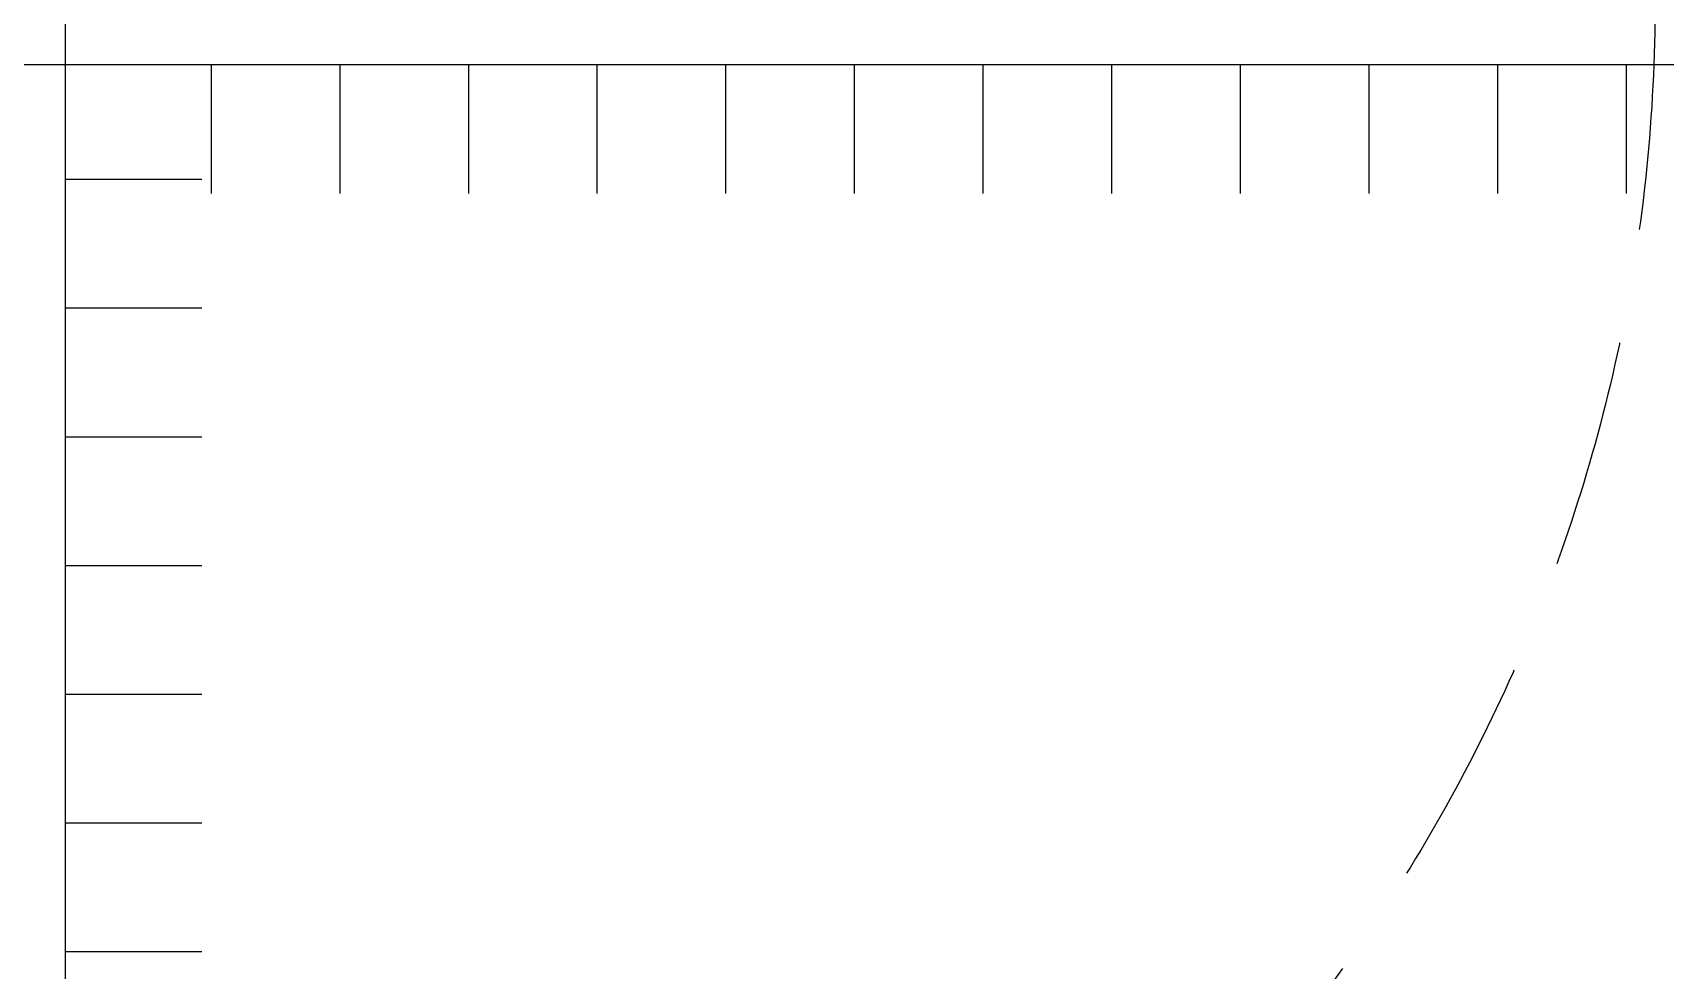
# Model space of a CAD drawing. Header units: millimetres. Extents: x -121190 to 167528, y -50070 to 22631.
# Drawn here: x 25444 to 26332, y 4649 to 5159 of the extents above; entities that cross this region are included whole.
import ezdxf

# ---------------------------------------------------------------- set-up
doc = ezdxf.new("R2010")
doc.units = ezdxf.units.MM
doc.header["$MEASUREMENT"] = 0
doc.linetypes.add('HIDDEN', pattern=[0.375, 0.25, -0.125])
doc.layers.add('04.HIDDEN', color=8, linetype='HIDDEN')
doc.layers.add('10.HATCH', color=9, linetype='Continuous')
doc.layers.add('CDC_03.BORDER', color=3, linetype='Continuous', lineweight=25)

msp = doc.modelspace()

# ---------------------------------------------------------------- linework, layer by layer
at = {"layer": '04.HIDDEN', "ltscale": 500}
msp.add_circle((25426.87, 5176.84), 900, dxfattribs=at)
at = {"layer": '10.HATCH', "ltscale": 10}
for p, q in [((25541.17, 5141.84), (25541.17, 5071.84)), ((25611.17, 5141.84), (25611.17, 5071.84)), ((25681.17, 5141.84), (25681.17, 5071.84)), ((25751.17, 5141.84), (25751.17, 5071.84)), ((25821.17, 5141.84), (25821.17, 5071.84)), ((25891.17, 5141.84), (25891.17, 5071.84)), ((25961.17, 5141.84), (25961.17, 5071.84)), ((26031.17, 5141.84), (26031.17, 5071.84)), ((26101.17, 5141.84), (26101.17, 5071.84)), ((26171.17, 5141.84), (26171.17, 5071.84)), ((26241.17, 5141.84), (26241.17, 5071.84)), ((26311.17, 5141.84), (26311.17, 5071.84)), ((25531.87, 5079.44), (25461.87, 5079.44)), ((25531.91, 5079.44), (25461.91, 5079.44)), ((25531.96, 5079.44), (25461.96, 5079.44)), ((25532, 5079.44), (25462, 5079.44)), ((25532.04, 5079.44), (25462.04, 5079.44)), ((25532.09, 5079.44), (25462.09, 5079.44)), ((25532.13, 5079.44), (25462.13, 5079.44)), ((25532.18, 5079.44), (25462.18, 5079.44)), ((25532.22, 5079.44), (25462.22, 5079.44)), ((25532.26, 5079.44), (25462.26, 5079.44)), ((25532.31, 5079.44), (25462.31, 5079.44)), ((25532.35, 5079.44), (25462.35, 5079.44)), ((25532.39, 5079.44), (25462.39, 5079.44)), ((25532.44, 5079.44), (25462.44, 5079.44)), ((25532.48, 5079.44), (25462.48, 5079.44)), ((25532.53, 5079.44), (25462.53, 5079.44)), ((25532.57, 5079.44), (25462.57, 5079.44)), ((25532.61, 5079.44), (25462.61, 5079.44)), ((25532.66, 5079.44), (25462.66, 5079.44)), ((25532.7, 5079.44), (25462.7, 5079.44)), ((25532.74, 5079.44), (25462.74, 5079.44)), ((25532.79, 5079.44), (25462.79, 5079.44)), ((25532.83, 5079.44), (25462.83, 5079.44)), ((25532.88, 5079.44), (25462.88, 5079.44)), ((25532.92, 5079.44), (25462.92, 5079.44)), ((25532.96, 5079.44), (25462.96, 5079.44)), ((25533.01, 5079.44), (25463.01, 5079.44)), ((25533.05, 5079.44), (25463.05, 5079.44)), ((25533.09, 5079.44), (25463.09, 5079.44)), ((25533.14, 5079.44), (25463.14, 5079.44)), ((25533.18, 5079.44), (25463.18, 5079.44)), ((25533.23, 5079.44), (25463.23, 5079.44)), ((25533.27, 5079.44), (25463.27, 5079.44)), ((25533.31, 5079.44), (25463.31, 5079.44)), ((25533.36, 5079.44), (25463.36, 5079.44)), ((25533.4, 5079.44), (25463.4, 5079.44)), ((25533.44, 5079.44), (25463.44, 5079.44)), ((25533.49, 5079.44), (25463.49, 5079.44)), ((25533.53, 5079.44), (25463.53, 5079.44)), ((25533.58, 5079.44), (25463.58, 5079.44)), ((25533.62, 5079.44), (25463.62, 5079.44)), ((25533.66, 5079.44), (25463.66, 5079.44)), ((25533.71, 5079.44), (25463.71, 5079.44)), ((25533.75, 5079.44), (25463.75, 5079.44)), ((25533.79, 5079.44), (25463.79, 5079.44)), ((25533.84, 5079.44), (25463.84, 5079.44)), ((25533.88, 5079.44), (25463.88, 5079.44)), ((25533.93, 5079.44), (25463.93, 5079.44)), ((25533.97, 5079.44), (25463.97, 5079.44)), ((25534.01, 5079.44), (25464.01, 5079.44)), ((25534.06, 5079.44), (25464.06, 5079.44)), ((25534.1, 5079.44), (25464.1, 5079.44)), ((25534.14, 5079.44), (25464.14, 5079.44)), ((25534.19, 5079.44), (25464.19, 5079.44)), ((25534.23, 5079.44), (25464.23, 5079.44)), ((25534.28, 5079.44), (25464.28, 5079.44)), ((25534.32, 5079.44), (25464.32, 5079.44)), ((25534.36, 5079.44), (25464.36, 5079.44)), ((25534.41, 5079.44), (25464.41, 5079.44)), ((25534.45, 5079.44), (25464.45, 5079.44)), ((25534.49, 5079.44), (25464.49, 5079.44)), ((25534.54, 5079.44), (25464.54, 5079.44)), ((25534.58, 5079.44), (25464.58, 5079.44)), ((25534.63, 5079.44), (25464.63, 5079.44)), ((25534.67, 5079.44), (25464.67, 5079.44)), ((25534.71, 5079.44), (25464.71, 5079.44)), ((25534.76, 5079.44), (25464.76, 5079.44)), ((25534.8, 5079.44), (25464.8, 5079.44)), ((25534.84, 5079.44), (25464.84, 5079.44)), ((25534.89, 5079.44), (25464.89, 5079.44)), ((25534.93, 5079.44), (25464.93, 5079.44)), ((25534.98, 5079.44), (25464.98, 5079.44)), ((25535.02, 5079.44), (25465.02, 5079.44)), ((25535.06, 5079.44), (25465.06, 5079.44)), ((25535.11, 5079.44), (25465.11, 5079.44)), ((25535.15, 5079.44), (25465.15, 5079.44)), ((25535.19, 5079.44), (25465.19, 5079.44)), ((25535.24, 5079.44), (25465.24, 5079.44)), ((25535.28, 5079.44), (25465.28, 5079.44)), ((25535.33, 5079.44), (25465.33, 5079.44)), ((25535.37, 5079.44), (25465.37, 5079.44)), ((25535.41, 5079.44), (25465.41, 5079.44)), ((25535.46, 5079.44), (25465.46, 5079.44)), ((25535.5, 5079.44), (25465.5, 5079.44)), ((25535.54, 5079.44), (25465.54, 5079.44)), ((25535.59, 5079.44), (25465.59, 5079.44)), ((25535.63, 5079.44), (25465.63, 5079.44)), ((25535.68, 5079.44), (25465.68, 5079.44)), ((25535.72, 5079.44), (25465.72, 5079.44)), ((25535.76, 5079.44), (25465.76, 5079.44)), ((25535.81, 5079.44), (25465.81, 5079.44)), ((25535.85, 5079.44), (25465.85, 5079.44)), ((25535.89, 5079.44), (25465.89, 5079.44)), ((25535.94, 5079.44), (25465.94, 5079.44)), ((25535.98, 5079.44), (25465.98, 5079.44)), ((25536.03, 5079.44), (25466.03, 5079.44)), ((25536.07, 5079.44), (25466.07, 5079.44)), ((25536.11, 5079.44), (25466.11, 5079.44)), ((25536.16, 5079.44), (25466.16, 5079.44)), ((25536.2, 5079.44), (25466.2, 5079.44)), ((25531.87, 5009.44), (25461.87, 5009.44)), ((25531.91, 5009.44), (25461.91, 5009.44)), ((25531.96, 5009.44), (25461.96, 5009.44)), ((25532, 5009.44), (25462, 5009.44)), ((25532.04, 5009.44), (25462.04, 5009.44)), ((25532.09, 5009.44), (25462.09, 5009.44)), ((25532.13, 5009.44), (25462.13, 5009.44)), ((25532.18, 5009.44), (25462.18, 5009.44)), ((25532.22, 5009.44), (25462.22, 5009.44)), ((25532.26, 5009.44), (25462.26, 5009.44)), ((25532.31, 5009.44), (25462.31, 5009.44)), ((25532.35, 5009.44), (25462.35, 5009.44)), ((25532.39, 5009.44), (25462.39, 5009.44)), ((25532.44, 5009.44), (25462.44, 5009.44)), ((25532.48, 5009.44), (25462.48, 5009.44)), ((25532.53, 5009.44), (25462.53, 5009.44)), ((25532.57, 5009.44), (25462.57, 5009.44)), ((25532.61, 5009.44), (25462.61, 5009.44)), ((25532.66, 5009.44), (25462.66, 5009.44)), ((25532.7, 5009.44), (25462.7, 5009.44)), ((25532.74, 5009.44), (25462.74, 5009.44)), ((25532.79, 5009.44), (25462.79, 5009.44)), ((25532.83, 5009.44), (25462.83, 5009.44)), ((25532.88, 5009.44), (25462.88, 5009.44)), ((25532.92, 5009.44), (25462.92, 5009.44)), ((25532.96, 5009.44), (25462.96, 5009.44)), ((25533.01, 5009.44), (25463.01, 5009.44)), ((25533.05, 5009.44), (25463.05, 5009.44)), ((25533.09, 5009.44), (25463.09, 5009.44)), ((25533.14, 5009.44), (25463.14, 5009.44)), ((25533.18, 5009.44), (25463.18, 5009.44)), ((25533.23, 5009.44), (25463.23, 5009.44)), ((25533.27, 5009.44), (25463.27, 5009.44)), ((25533.31, 5009.44), (25463.31, 5009.44)), ((25533.36, 5009.44), (25463.36, 5009.44)), ((25533.4, 5009.44), (25463.4, 5009.44)), ((25533.44, 5009.44), (25463.44, 5009.44)), ((25533.49, 5009.44), (25463.49, 5009.44)), ((25533.53, 5009.44), (25463.53, 5009.44)), ((25533.58, 5009.44), (25463.58, 5009.44)), ((25533.62, 5009.44), (25463.62, 5009.44)), ((25533.66, 5009.44), (25463.66, 5009.44)), ((25533.71, 5009.44), (25463.71, 5009.44)), ((25533.75, 5009.44), (25463.75, 5009.44)), ((25533.79, 5009.44), (25463.79, 5009.44)), ((25533.84, 5009.44), (25463.84, 5009.44)), ((25533.88, 5009.44), (25463.88, 5009.44)), ((25533.93, 5009.44), (25463.93, 5009.44)), ((25533.97, 5009.44), (25463.97, 5009.44)), ((25534.01, 5009.44), (25464.01, 5009.44)), ((25534.06, 5009.44), (25464.06, 5009.44)), ((25534.1, 5009.44), (25464.1, 5009.44)), ((25534.14, 5009.44), (25464.14, 5009.44)), ((25534.19, 5009.44), (25464.19, 5009.44)), ((25534.23, 5009.44), (25464.23, 5009.44)), ((25534.28, 5009.44), (25464.28, 5009.44)), ((25534.32, 5009.44), (25464.32, 5009.44)), ((25534.36, 5009.44), (25464.36, 5009.44)), ((25534.41, 5009.44), (25464.41, 5009.44)), ((25534.45, 5009.44), (25464.45, 5009.44)), ((25534.49, 5009.44), (25464.49, 5009.44)), ((25534.54, 5009.44), (25464.54, 5009.44)), ((25534.58, 5009.44), (25464.58, 5009.44)), ((25534.63, 5009.44), (25464.63, 5009.44)), ((25534.67, 5009.44), (25464.67, 5009.44)), ((25534.71, 5009.44), (25464.71, 5009.44)), ((25534.76, 5009.44), (25464.76, 5009.44)), ((25534.8, 5009.44), (25464.8, 5009.44)), ((25534.84, 5009.44), (25464.84, 5009.44)), ((25534.89, 5009.44), (25464.89, 5009.44)), ((25534.93, 5009.44), (25464.93, 5009.44)), ((25534.98, 5009.44), (25464.98, 5009.44)), ((25535.02, 5009.44), (25465.02, 5009.44)), ((25535.06, 5009.44), (25465.06, 5009.44)), ((25535.11, 5009.44), (25465.11, 5009.44)), ((25535.15, 5009.44), (25465.15, 5009.44)), ((25535.19, 5009.44), (25465.19, 5009.44)), ((25535.24, 5009.44), (25465.24, 5009.44)), ((25535.28, 5009.44), (25465.28, 5009.44)), ((25535.33, 5009.44), (25465.33, 5009.44)), ((25535.37, 5009.44), (25465.37, 5009.44)), ((25535.41, 5009.44), (25465.41, 5009.44)), ((25535.46, 5009.44), (25465.46, 5009.44)), ((25535.5, 5009.44), (25465.5, 5009.44)), ((25535.54, 5009.44), (25465.54, 5009.44)), ((25535.59, 5009.44), (25465.59, 5009.44)), ((25535.63, 5009.44), (25465.63, 5009.44)), ((25535.68, 5009.44), (25465.68, 5009.44)), ((25535.72, 5009.44), (25465.72, 5009.44)), ((25535.76, 5009.44), (25465.76, 5009.44)), ((25535.81, 5009.44), (25465.81, 5009.44)), ((25535.85, 5009.44), (25465.85, 5009.44)), ((25535.89, 5009.44), (25465.89, 5009.44)), ((25535.94, 5009.44), (25465.94, 5009.44)), ((25535.98, 5009.44), (25465.98, 5009.44)), ((25536.03, 5009.44), (25466.03, 5009.44)), ((25536.07, 5009.44), (25466.07, 5009.44)), ((25536.11, 5009.44), (25466.11, 5009.44)), ((25536.16, 5009.44), (25466.16, 5009.44)), ((25536.2, 5009.44), (25466.2, 5009.44)), ((25531.87, 4939.44), (25461.87, 4939.44)), ((25531.91, 4939.44), (25461.91, 4939.44)), ((25531.96, 4939.44), (25461.96, 4939.44)), ((25532, 4939.44), (25462, 4939.44)), ((25532.04, 4939.44), (25462.04, 4939.44)), ((25532.09, 4939.44), (25462.09, 4939.44)), ((25532.13, 4939.44), (25462.13, 4939.44)), ((25532.18, 4939.44), (25462.18, 4939.44)), ((25532.22, 4939.44), (25462.22, 4939.44)), ((25532.26, 4939.44), (25462.26, 4939.44)), ((25532.31, 4939.44), (25462.31, 4939.44)), ((25532.35, 4939.44), (25462.35, 4939.44)), ((25532.39, 4939.44), (25462.39, 4939.44)), ((25532.44, 4939.44), (25462.44, 4939.44)), ((25532.48, 4939.44), (25462.48, 4939.44)), ((25532.53, 4939.44), (25462.53, 4939.44)), ((25532.57, 4939.44), (25462.57, 4939.44)), ((25532.61, 4939.44), (25462.61, 4939.44)), ((25532.66, 4939.44), (25462.66, 4939.44)), ((25532.7, 4939.44), (25462.7, 4939.44)), ((25532.74, 4939.44), (25462.74, 4939.44)), ((25532.79, 4939.44), (25462.79, 4939.44)), ((25532.83, 4939.44), (25462.83, 4939.44)), ((25532.88, 4939.44), (25462.88, 4939.44)), ((25532.92, 4939.44), (25462.92, 4939.44)), ((25532.96, 4939.44), (25462.96, 4939.44)), ((25533.01, 4939.44), (25463.01, 4939.44)), ((25533.05, 4939.44), (25463.05, 4939.44)), ((25533.09, 4939.44), (25463.09, 4939.44)), ((25533.14, 4939.44), (25463.14, 4939.44)), ((25533.18, 4939.44), (25463.18, 4939.44)), ((25533.23, 4939.44), (25463.23, 4939.44)), ((25533.27, 4939.44), (25463.27, 4939.44)), ((25533.31, 4939.44), (25463.31, 4939.44)), ((25533.36, 4939.44), (25463.36, 4939.44)), ((25533.4, 4939.44), (25463.4, 4939.44)), ((25533.44, 4939.44), (25463.44, 4939.44)), ((25533.49, 4939.44), (25463.49, 4939.44)), ((25533.53, 4939.44), (25463.53, 4939.44)), ((25533.58, 4939.44), (25463.58, 4939.44)), ((25533.62, 4939.44), (25463.62, 4939.44)), ((25533.66, 4939.44), (25463.66, 4939.44)), ((25533.71, 4939.44), (25463.71, 4939.44)), ((25533.75, 4939.44), (25463.75, 4939.44)), ((25533.79, 4939.44), (25463.79, 4939.44)), ((25533.84, 4939.44), (25463.84, 4939.44)), ((25533.88, 4939.44), (25463.88, 4939.44)), ((25533.93, 4939.44), (25463.93, 4939.44)), ((25533.97, 4939.44), (25463.97, 4939.44)), ((25534.01, 4939.44), (25464.01, 4939.44)), ((25534.06, 4939.44), (25464.06, 4939.44)), ((25534.1, 4939.44), (25464.1, 4939.44)), ((25534.14, 4939.44), (25464.14, 4939.44)), ((25534.19, 4939.44), (25464.19, 4939.44)), ((25534.23, 4939.44), (25464.23, 4939.44)), ((25534.28, 4939.44), (25464.28, 4939.44)), ((25534.32, 4939.44), (25464.32, 4939.44)), ((25534.36, 4939.44), (25464.36, 4939.44)), ((25534.41, 4939.44), (25464.41, 4939.44)), ((25534.45, 4939.44), (25464.45, 4939.44)), ((25534.49, 4939.44), (25464.49, 4939.44)), ((25534.54, 4939.44), (25464.54, 4939.44)), ((25534.58, 4939.44), (25464.58, 4939.44)), ((25534.63, 4939.44), (25464.63, 4939.44)), ((25534.67, 4939.44), (25464.67, 4939.44)), ((25534.71, 4939.44), (25464.71, 4939.44)), ((25534.76, 4939.44), (25464.76, 4939.44)), ((25534.8, 4939.44), (25464.8, 4939.44)), ((25534.84, 4939.44), (25464.84, 4939.44)), ((25534.89, 4939.44), (25464.89, 4939.44)), ((25534.93, 4939.44), (25464.93, 4939.44)), ((25534.98, 4939.44), (25464.98, 4939.44)), ((25535.02, 4939.44), (25465.02, 4939.44)), ((25535.06, 4939.44), (25465.06, 4939.44)), ((25535.11, 4939.44), (25465.11, 4939.44)), ((25535.15, 4939.44), (25465.15, 4939.44)), ((25535.19, 4939.44), (25465.19, 4939.44)), ((25535.24, 4939.44), (25465.24, 4939.44)), ((25535.28, 4939.44), (25465.28, 4939.44)), ((25535.33, 4939.44), (25465.33, 4939.44)), ((25535.37, 4939.44), (25465.37, 4939.44)), ((25535.41, 4939.44), (25465.41, 4939.44)), ((25535.46, 4939.44), (25465.46, 4939.44)), ((25535.5, 4939.44), (25465.5, 4939.44)), ((25535.54, 4939.44), (25465.54, 4939.44)), ((25535.59, 4939.44), (25465.59, 4939.44)), ((25535.63, 4939.44), (25465.63, 4939.44)), ((25535.68, 4939.44), (25465.68, 4939.44)), ((25535.72, 4939.44), (25465.72, 4939.44)), ((25535.76, 4939.44), (25465.76, 4939.44)), ((25535.81, 4939.44), (25465.81, 4939.44)), ((25535.85, 4939.44), (25465.85, 4939.44)), ((25535.89, 4939.44), (25465.89, 4939.44)), ((25535.94, 4939.44), (25465.94, 4939.44)), ((25535.98, 4939.44), (25465.98, 4939.44)), ((25536.03, 4939.44), (25466.03, 4939.44)), ((25536.07, 4939.44), (25466.07, 4939.44)), ((25536.11, 4939.44), (25466.11, 4939.44)), ((25536.16, 4939.44), (25466.16, 4939.44)), ((25536.2, 4939.44), (25466.2, 4939.44)), ((25531.87, 4869.44), (25461.87, 4869.44)), ((25531.91, 4869.44), (25461.91, 4869.44)), ((25531.96, 4869.44), (25461.96, 4869.44)), ((25532, 4869.44), (25462, 4869.44)), ((25532.04, 4869.44), (25462.04, 4869.44)), ((25532.09, 4869.44), (25462.09, 4869.44)), ((25532.13, 4869.44), (25462.13, 4869.44)), ((25532.18, 4869.44), (25462.18, 4869.44)), ((25532.22, 4869.44), (25462.22, 4869.44)), ((25532.26, 4869.44), (25462.26, 4869.44)), ((25532.31, 4869.44), (25462.31, 4869.44)), ((25532.35, 4869.44), (25462.35, 4869.44)), ((25532.39, 4869.44), (25462.39, 4869.44)), ((25532.44, 4869.44), (25462.44, 4869.44)), ((25532.48, 4869.44), (25462.48, 4869.44)), ((25532.53, 4869.44), (25462.53, 4869.44)), ((25532.57, 4869.44), (25462.57, 4869.44)), ((25532.61, 4869.44), (25462.61, 4869.44)), ((25532.66, 4869.44), (25462.66, 4869.44)), ((25532.7, 4869.44), (25462.7, 4869.44)), ((25532.74, 4869.44), (25462.74, 4869.44)), ((25532.79, 4869.44), (25462.79, 4869.44)), ((25532.83, 4869.44), (25462.83, 4869.44)), ((25532.88, 4869.44), (25462.88, 4869.44)), ((25532.92, 4869.44), (25462.92, 4869.44)), ((25532.96, 4869.44), (25462.96, 4869.44)), ((25533.01, 4869.44), (25463.01, 4869.44)), ((25533.05, 4869.44), (25463.05, 4869.44)), ((25533.09, 4869.44), (25463.09, 4869.44)), ((25533.14, 4869.44), (25463.14, 4869.44)), ((25533.18, 4869.44), (25463.18, 4869.44)), ((25533.23, 4869.44), (25463.23, 4869.44)), ((25533.27, 4869.44), (25463.27, 4869.44)), ((25533.31, 4869.44), (25463.31, 4869.44)), ((25533.36, 4869.44), (25463.36, 4869.44)), ((25533.4, 4869.44), (25463.4, 4869.44)), ((25533.44, 4869.44), (25463.44, 4869.44)), ((25533.49, 4869.44), (25463.49, 4869.44)), ((25533.53, 4869.44), (25463.53, 4869.44)), ((25533.58, 4869.44), (25463.58, 4869.44)), ((25533.62, 4869.44), (25463.62, 4869.44)), ((25533.66, 4869.44), (25463.66, 4869.44)), ((25533.71, 4869.44), (25463.71, 4869.44)), ((25533.75, 4869.44), (25463.75, 4869.44)), ((25533.79, 4869.44), (25463.79, 4869.44)), ((25533.84, 4869.44), (25463.84, 4869.44)), ((25533.88, 4869.44), (25463.88, 4869.44)), ((25533.93, 4869.44), (25463.93, 4869.44)), ((25533.97, 4869.44), (25463.97, 4869.44)), ((25534.01, 4869.44), (25464.01, 4869.44)), ((25534.06, 4869.44), (25464.06, 4869.44)), ((25534.1, 4869.44), (25464.1, 4869.44)), ((25534.14, 4869.44), (25464.14, 4869.44)), ((25534.19, 4869.44), (25464.19, 4869.44)), ((25534.23, 4869.44), (25464.23, 4869.44)), ((25534.28, 4869.44), (25464.28, 4869.44)), ((25534.32, 4869.44), (25464.32, 4869.44)), ((25534.36, 4869.44), (25464.36, 4869.44)), ((25534.41, 4869.44), (25464.41, 4869.44)), ((25534.45, 4869.44), (25464.45, 4869.44)), ((25534.49, 4869.44), (25464.49, 4869.44)), ((25534.54, 4869.44), (25464.54, 4869.44)), ((25534.58, 4869.44), (25464.58, 4869.44)), ((25534.63, 4869.44), (25464.63, 4869.44)), ((25534.67, 4869.44), (25464.67, 4869.44)), ((25534.71, 4869.44), (25464.71, 4869.44)), ((25534.76, 4869.44), (25464.76, 4869.44)), ((25534.8, 4869.44), (25464.8, 4869.44)), ((25534.84, 4869.44), (25464.84, 4869.44)), ((25534.89, 4869.44), (25464.89, 4869.44)), ((25534.93, 4869.44), (25464.93, 4869.44)), ((25534.98, 4869.44), (25464.98, 4869.44)), ((25535.02, 4869.44), (25465.02, 4869.44)), ((25535.06, 4869.44), (25465.06, 4869.44)), ((25535.11, 4869.44), (25465.11, 4869.44)), ((25535.15, 4869.44), (25465.15, 4869.44)), ((25535.19, 4869.44), (25465.19, 4869.44)), ((25535.24, 4869.44), (25465.24, 4869.44)), ((25535.28, 4869.44), (25465.28, 4869.44)), ((25535.33, 4869.44), (25465.33, 4869.44)), ((25535.37, 4869.44), (25465.37, 4869.44)), ((25535.41, 4869.44), (25465.41, 4869.44)), ((25535.46, 4869.44), (25465.46, 4869.44)), ((25535.5, 4869.44), (25465.5, 4869.44)), ((25535.54, 4869.44), (25465.54, 4869.44)), ((25535.59, 4869.44), (25465.59, 4869.44)), ((25535.63, 4869.44), (25465.63, 4869.44)), ((25535.68, 4869.44), (25465.68, 4869.44)), ((25535.72, 4869.44), (25465.72, 4869.44)), ((25535.76, 4869.44), (25465.76, 4869.44)), ((25535.81, 4869.44), (25465.81, 4869.44)), ((25535.85, 4869.44), (25465.85, 4869.44)), ((25535.89, 4869.44), (25465.89, 4869.44)), ((25535.94, 4869.44), (25465.94, 4869.44)), ((25535.98, 4869.44), (25465.98, 4869.44)), ((25536.03, 4869.44), (25466.03, 4869.44)), ((25536.07, 4869.44), (25466.07, 4869.44)), ((25536.11, 4869.44), (25466.11, 4869.44)), ((25536.16, 4869.44), (25466.16, 4869.44)), ((25536.2, 4869.44), (25466.2, 4869.44)), ((25531.87, 4799.44), (25461.87, 4799.44)), ((25531.91, 4799.44), (25461.91, 4799.44)), ((25531.96, 4799.44), (25461.96, 4799.44)), ((25532, 4799.44), (25462, 4799.44)), ((25532.04, 4799.44), (25462.04, 4799.44)), ((25532.09, 4799.44), (25462.09, 4799.44)), ((25532.13, 4799.44), (25462.13, 4799.44)), ((25532.18, 4799.44), (25462.18, 4799.44)), ((25532.22, 4799.44), (25462.22, 4799.44)), ((25532.26, 4799.44), (25462.26, 4799.44)), ((25532.31, 4799.44), (25462.31, 4799.44)), ((25532.35, 4799.44), (25462.35, 4799.44)), ((25532.39, 4799.44), (25462.39, 4799.44)), ((25532.44, 4799.44), (25462.44, 4799.44)), ((25532.48, 4799.44), (25462.48, 4799.44)), ((25532.53, 4799.44), (25462.53, 4799.44)), ((25532.57, 4799.44), (25462.57, 4799.44)), ((25532.61, 4799.44), (25462.61, 4799.44)), ((25532.66, 4799.44), (25462.66, 4799.44)), ((25532.7, 4799.44), (25462.7, 4799.44)), ((25532.74, 4799.44), (25462.74, 4799.44)), ((25532.79, 4799.44), (25462.79, 4799.44)), ((25532.83, 4799.44), (25462.83, 4799.44)), ((25532.88, 4799.44), (25462.88, 4799.44)), ((25532.92, 4799.44), (25462.92, 4799.44)), ((25532.96, 4799.44), (25462.96, 4799.44)), ((25533.01, 4799.44), (25463.01, 4799.44)), ((25533.05, 4799.44), (25463.05, 4799.44)), ((25533.09, 4799.44), (25463.09, 4799.44)), ((25533.14, 4799.44), (25463.14, 4799.44)), ((25533.18, 4799.44), (25463.18, 4799.44)), ((25533.23, 4799.44), (25463.23, 4799.44)), ((25533.27, 4799.44), (25463.27, 4799.44)), ((25533.31, 4799.44), (25463.31, 4799.44)), ((25533.36, 4799.44), (25463.36, 4799.44)), ((25533.4, 4799.44), (25463.4, 4799.44)), ((25533.44, 4799.44), (25463.44, 4799.44)), ((25533.49, 4799.44), (25463.49, 4799.44)), ((25533.53, 4799.44), (25463.53, 4799.44)), ((25533.58, 4799.44), (25463.58, 4799.44)), ((25533.62, 4799.44), (25463.62, 4799.44)), ((25533.66, 4799.44), (25463.66, 4799.44)), ((25533.71, 4799.44), (25463.71, 4799.44)), ((25533.75, 4799.44), (25463.75, 4799.44)), ((25533.79, 4799.44), (25463.79, 4799.44)), ((25533.84, 4799.44), (25463.84, 4799.44)), ((25533.88, 4799.44), (25463.88, 4799.44)), ((25533.93, 4799.44), (25463.93, 4799.44)), ((25533.97, 4799.44), (25463.97, 4799.44)), ((25534.01, 4799.44), (25464.01, 4799.44)), ((25534.06, 4799.44), (25464.06, 4799.44)), ((25534.1, 4799.44), (25464.1, 4799.44)), ((25534.14, 4799.44), (25464.14, 4799.44)), ((25534.19, 4799.44), (25464.19, 4799.44)), ((25534.23, 4799.44), (25464.23, 4799.44)), ((25534.28, 4799.44), (25464.28, 4799.44)), ((25534.32, 4799.44), (25464.32, 4799.44)), ((25534.36, 4799.44), (25464.36, 4799.44)), ((25534.41, 4799.44), (25464.41, 4799.44)), ((25534.45, 4799.44), (25464.45, 4799.44)), ((25534.49, 4799.44), (25464.49, 4799.44)), ((25534.54, 4799.44), (25464.54, 4799.44)), ((25534.58, 4799.44), (25464.58, 4799.44)), ((25534.63, 4799.44), (25464.63, 4799.44)), ((25534.67, 4799.44), (25464.67, 4799.44)), ((25534.71, 4799.44), (25464.71, 4799.44)), ((25534.76, 4799.44), (25464.76, 4799.44)), ((25534.8, 4799.44), (25464.8, 4799.44)), ((25534.84, 4799.44), (25464.84, 4799.44)), ((25534.89, 4799.44), (25464.89, 4799.44)), ((25534.93, 4799.44), (25464.93, 4799.44)), ((25534.98, 4799.44), (25464.98, 4799.44)), ((25535.02, 4799.44), (25465.02, 4799.44)), ((25535.06, 4799.44), (25465.06, 4799.44)), ((25535.11, 4799.44), (25465.11, 4799.44)), ((25535.15, 4799.44), (25465.15, 4799.44)), ((25535.19, 4799.44), (25465.19, 4799.44)), ((25535.24, 4799.44), (25465.24, 4799.44)), ((25535.28, 4799.44), (25465.28, 4799.44)), ((25535.33, 4799.44), (25465.33, 4799.44)), ((25535.37, 4799.44), (25465.37, 4799.44)), ((25535.41, 4799.44), (25465.41, 4799.44)), ((25535.46, 4799.44), (25465.46, 4799.44)), ((25535.5, 4799.44), (25465.5, 4799.44)), ((25535.54, 4799.44), (25465.54, 4799.44)), ((25535.59, 4799.44), (25465.59, 4799.44)), ((25535.63, 4799.44), (25465.63, 4799.44)), ((25535.68, 4799.44), (25465.68, 4799.44)), ((25535.72, 4799.44), (25465.72, 4799.44)), ((25535.76, 4799.44), (25465.76, 4799.44)), ((25535.81, 4799.44), (25465.81, 4799.44)), ((25535.85, 4799.44), (25465.85, 4799.44)), ((25535.89, 4799.44), (25465.89, 4799.44)), ((25535.94, 4799.44), (25465.94, 4799.44)), ((25535.98, 4799.44), (25465.98, 4799.44)), ((25536.03, 4799.44), (25466.03, 4799.44)), ((25536.07, 4799.44), (25466.07, 4799.44)), ((25536.11, 4799.44), (25466.11, 4799.44)), ((25536.16, 4799.44), (25466.16, 4799.44)), ((25536.2, 4799.44), (25466.2, 4799.44)), ((25531.87, 4729.44), (25461.87, 4729.44)), ((25531.91, 4729.44), (25461.87, 4729.44)), ((25531.96, 4729.44), (25461.87, 4729.44)), ((25532, 4729.44), (25461.87, 4729.44)), ((25532.04, 4729.44), (25461.87, 4729.44)), ((25532.09, 4729.44), (25461.87, 4729.44)), ((25532.13, 4729.44), (25461.87, 4729.44)), ((25532.18, 4729.44), (25461.87, 4729.44)), ((25532.22, 4729.44), (25461.87, 4729.44)), ((25532.26, 4729.44), (25461.87, 4729.44)), ((25532.31, 4729.44), (25461.87, 4729.44)), ((25532.35, 4729.44), (25461.87, 4729.44)), ((25532.39, 4729.44), (25461.87, 4729.44)), ((25532.44, 4729.44), (25461.87, 4729.44)), ((25532.48, 4729.44), (25461.87, 4729.44)), ((25532.53, 4729.44), (25461.87, 4729.44)), ((25532.57, 4729.44), (25461.87, 4729.44)), ((25532.61, 4729.44), (25461.87, 4729.44)), ((25532.66, 4729.44), (25461.87, 4729.44)), ((25532.7, 4729.44), (25461.87, 4729.44)), ((25532.74, 4729.44), (25461.87, 4729.44)), ((25532.79, 4729.44), (25461.87, 4729.44)), ((25532.83, 4729.44), (25461.87, 4729.44)), ((25532.88, 4729.44), (25461.87, 4729.44)), ((25532.92, 4729.44), (25461.87, 4729.44)), ((25532.96, 4729.44), (25461.87, 4729.44)), ((25533.01, 4729.44), (25461.87, 4729.44)), ((25533.05, 4729.44), (25461.87, 4729.44)), ((25533.09, 4729.44), (25461.87, 4729.44)), ((25533.14, 4729.44), (25461.87, 4729.44)), ((25533.18, 4729.44), (25461.87, 4729.44)), ((25533.23, 4729.44), (25461.87, 4729.44)), ((25533.27, 4729.44), (25461.87, 4729.44)), ((25533.31, 4729.44), (25461.87, 4729.44)), ((25533.36, 4729.44), (25461.87, 4729.44)), ((25533.4, 4729.44), (25461.87, 4729.44)), ((25533.44, 4729.44), (25461.87, 4729.44)), ((25533.49, 4729.44), (25461.87, 4729.44)), ((25533.53, 4729.44), (25461.87, 4729.44)), ((25533.58, 4729.44), (25461.87, 4729.44)), ((25533.62, 4729.44), (25461.87, 4729.44)), ((25533.66, 4729.44), (25461.87, 4729.44)), ((25533.71, 4729.44), (25461.87, 4729.44)), ((25533.75, 4729.44), (25461.87, 4729.44)), ((25533.79, 4729.44), (25461.87, 4729.44)), ((25533.84, 4729.44), (25461.87, 4729.44)), ((25533.88, 4729.44), (25461.87, 4729.44)), ((25533.93, 4729.44), (25461.87, 4729.44)), ((25533.97, 4729.44), (25461.87, 4729.44)), ((25534.01, 4729.44), (25461.87, 4729.44)), ((25534.06, 4729.44), (25461.87, 4729.44)), ((25534.1, 4729.44), (25461.87, 4729.44)), ((25534.14, 4729.44), (25461.87, 4729.44)), ((25534.19, 4729.44), (25461.87, 4729.44)), ((25534.23, 4729.44), (25461.87, 4729.44)), ((25534.28, 4729.44), (25461.87, 4729.44)), ((25534.32, 4729.44), (25461.87, 4729.44)), ((25534.36, 4729.44), (25461.87, 4729.44)), ((25534.41, 4729.44), (25461.87, 4729.44)), ((25534.45, 4729.44), (25461.87, 4729.44)), ((25534.49, 4729.44), (25461.87, 4729.44)), ((25534.54, 4729.44), (25461.87, 4729.44)), ((25534.58, 4729.44), (25461.87, 4729.44)), ((25534.63, 4729.44), (25461.87, 4729.44)), ((25534.67, 4729.44), (25461.87, 4729.44)), ((25534.71, 4729.44), (25461.87, 4729.44)), ((25534.76, 4729.44), (25461.87, 4729.44)), ((25534.8, 4729.44), (25461.87, 4729.44)), ((25534.84, 4729.44), (25461.87, 4729.44)), ((25534.89, 4729.44), (25461.87, 4729.44)), ((25534.93, 4729.44), (25461.87, 4729.44)), ((25534.98, 4729.44), (25461.87, 4729.44)), ((25535.02, 4729.44), (25461.87, 4729.44)), ((25535.06, 4729.44), (25461.87, 4729.44)), ((25535.11, 4729.44), (25461.87, 4729.44)), ((25535.15, 4729.44), (25461.87, 4729.44)), ((25535.19, 4729.44), (25461.87, 4729.44)), ((25535.24, 4729.44), (25461.87, 4729.44)), ((25535.28, 4729.44), (25461.87, 4729.44)), ((25535.33, 4729.44), (25461.87, 4729.44)), ((25535.37, 4729.44), (25461.87, 4729.44)), ((25535.41, 4729.44), (25461.87, 4729.44)), ((25535.46, 4729.44), (25461.87, 4729.44)), ((25535.5, 4729.44), (25461.87, 4729.44)), ((25535.54, 4729.44), (25461.87, 4729.44)), ((25535.59, 4729.44), (25461.87, 4729.44)), ((25535.63, 4729.44), (25461.87, 4729.44)), ((25535.68, 4729.44), (25461.87, 4729.44)), ((25535.72, 4729.44), (25461.87, 4729.44)), ((25535.76, 4729.44), (25461.87, 4729.44)), ((25535.81, 4729.44), (25461.87, 4729.44)), ((25535.85, 4729.44), (25461.87, 4729.44)), ((25535.89, 4729.44), (25461.87, 4729.44)), ((25535.94, 4729.44), (25461.87, 4729.44)), ((25535.98, 4729.44), (25461.87, 4729.44)), ((25536.03, 4729.44), (25461.87, 4729.44)), ((25536.07, 4729.44), (25461.87, 4729.44)), ((25536.11, 4729.44), (25461.87, 4729.44)), ((25536.16, 4729.44), (25461.87, 4729.44)), ((25536.2, 4729.44), (25461.87, 4729.44)), ((25531.87, 4659.44), (25461.87, 4659.44)), ((25531.91, 4659.44), (25461.87, 4659.44)), ((25531.96, 4659.44), (25461.87, 4659.44)), ((25532, 4659.44), (25461.87, 4659.44)), ((25532.04, 4659.44), (25461.87, 4659.44)), ((25532.09, 4659.44), (25461.87, 4659.44)), ((25532.13, 4659.44), (25461.87, 4659.44)), ((25532.18, 4659.44), (25461.87, 4659.44)), ((25532.22, 4659.44), (25461.87, 4659.44)), ((25532.26, 4659.44), (25461.87, 4659.44)), ((25532.31, 4659.44), (25461.87, 4659.44)), ((25532.35, 4659.44), (25461.87, 4659.44)), ((25532.39, 4659.44), (25461.87, 4659.44)), ((25532.44, 4659.44), (25461.87, 4659.44)), ((25532.48, 4659.44), (25461.87, 4659.44)), ((25532.53, 4659.44), (25461.87, 4659.44)), ((25532.57, 4659.44), (25461.87, 4659.44)), ((25532.61, 4659.44), (25461.87, 4659.44)), ((25532.66, 4659.44), (25461.87, 4659.44)), ((25532.7, 4659.44), (25461.87, 4659.44)), ((25532.74, 4659.44), (25461.87, 4659.44)), ((25532.79, 4659.44), (25461.87, 4659.44)), ((25532.83, 4659.44), (25461.87, 4659.44)), ((25532.88, 4659.44), (25461.87, 4659.44)), ((25532.92, 4659.44), (25461.87, 4659.44)), ((25532.96, 4659.44), (25461.87, 4659.44)), ((25533.01, 4659.44), (25461.87, 4659.44)), ((25533.05, 4659.44), (25461.87, 4659.44)), ((25533.09, 4659.44), (25461.87, 4659.44)), ((25533.14, 4659.44), (25461.87, 4659.44)), ((25533.18, 4659.44), (25461.87, 4659.44)), ((25533.23, 4659.44), (25461.87, 4659.44)), ((25533.27, 4659.44), (25461.87, 4659.44)), ((25533.31, 4659.44), (25461.87, 4659.44)), ((25533.36, 4659.44), (25461.87, 4659.44)), ((25533.4, 4659.44), (25461.87, 4659.44)), ((25533.44, 4659.44), (25461.87, 4659.44)), ((25533.49, 4659.44), (25461.87, 4659.44)), ((25533.53, 4659.44), (25461.87, 4659.44)), ((25533.58, 4659.44), (25461.87, 4659.44)), ((25533.62, 4659.44), (25461.87, 4659.44)), ((25533.66, 4659.44), (25461.87, 4659.44)), ((25533.71, 4659.44), (25461.87, 4659.44)), ((25533.75, 4659.44), (25461.87, 4659.44)), ((25533.79, 4659.44), (25461.87, 4659.44)), ((25533.84, 4659.44), (25461.87, 4659.44)), ((25533.88, 4659.44), (25461.87, 4659.44)), ((25533.93, 4659.44), (25461.87, 4659.44)), ((25533.97, 4659.44), (25461.87, 4659.44)), ((25534.01, 4659.44), (25461.87, 4659.44)), ((25534.06, 4659.44), (25461.87, 4659.44)), ((25534.1, 4659.44), (25461.87, 4659.44)), ((25534.14, 4659.44), (25461.87, 4659.44)), ((25534.19, 4659.44), (25461.87, 4659.44)), ((25534.23, 4659.44), (25461.87, 4659.44)), ((25534.28, 4659.44), (25461.87, 4659.44)), ((25534.32, 4659.44), (25461.87, 4659.44)), ((25534.36, 4659.44), (25461.87, 4659.44)), ((25534.41, 4659.44), (25461.87, 4659.44)), ((25534.45, 4659.44), (25461.87, 4659.44)), ((25534.49, 4659.44), (25461.87, 4659.44)), ((25534.54, 4659.44), (25461.87, 4659.44)), ((25534.58, 4659.44), (25461.87, 4659.44)), ((25534.63, 4659.44), (25461.87, 4659.44)), ((25534.67, 4659.44), (25461.87, 4659.44)), ((25534.71, 4659.44), (25461.87, 4659.44)), ((25534.76, 4659.44), (25461.87, 4659.44)), ((25534.8, 4659.44), (25461.87, 4659.44)), ((25534.84, 4659.44), (25461.87, 4659.44)), ((25534.89, 4659.44), (25461.87, 4659.44)), ((25534.93, 4659.44), (25461.87, 4659.44)), ((25534.98, 4659.44), (25461.87, 4659.44)), ((25535.02, 4659.44), (25461.87, 4659.44)), ((25535.06, 4659.44), (25461.87, 4659.44)), ((25535.11, 4659.44), (25461.87, 4659.44)), ((25535.15, 4659.44), (25461.87, 4659.44)), ((25535.19, 4659.44), (25461.87, 4659.44)), ((25535.24, 4659.44), (25461.87, 4659.44)), ((25535.28, 4659.44), (25461.87, 4659.44)), ((25535.33, 4659.44), (25461.87, 4659.44)), ((25535.37, 4659.44), (25461.87, 4659.44)), ((25535.41, 4659.44), (25461.87, 4659.44)), ((25535.46, 4659.44), (25461.87, 4659.44)), ((25535.5, 4659.44), (25461.87, 4659.44)), ((25535.54, 4659.44), (25461.87, 4659.44)), ((25535.59, 4659.44), (25461.87, 4659.44)), ((25535.63, 4659.44), (25461.87, 4659.44)), ((25535.68, 4659.44), (25461.87, 4659.44)), ((25535.72, 4659.44), (25461.87, 4659.44)), ((25535.76, 4659.44), (25461.87, 4659.44)), ((25535.81, 4659.44), (25461.87, 4659.44)), ((25535.85, 4659.44), (25461.87, 4659.44)), ((25535.89, 4659.44), (25461.87, 4659.44)), ((25535.94, 4659.44), (25461.87, 4659.44)), ((25535.98, 4659.44), (25461.87, 4659.44)), ((25536.03, 4659.44), (25461.87, 4659.44)), ((25536.07, 4659.44), (25461.87, 4659.44)), ((25536.11, 4659.44), (25461.87, 4659.44)), ((25536.16, 4659.44), (25461.87, 4659.44)), ((25536.2, 4659.44), (25461.87, 4659.44))]:
    msp.add_line(p, q, dxfattribs=at)
at = {"layer": 'CDC_03.BORDER', "ltscale": 10}
for p, q in [((25461.87, 6676.84), (25461.87, 3676.84)), ((25461.87, 5141.84), (23926.87, 5141.84)), ((26926.87, 5141.84), (25461.87, 5141.84))]:
    msp.add_line(p, q, dxfattribs=at)
msp.add_circle((25426.87, 5176.84), 1500, dxfattribs=at)

doc.saveas('drawing.dxf')
